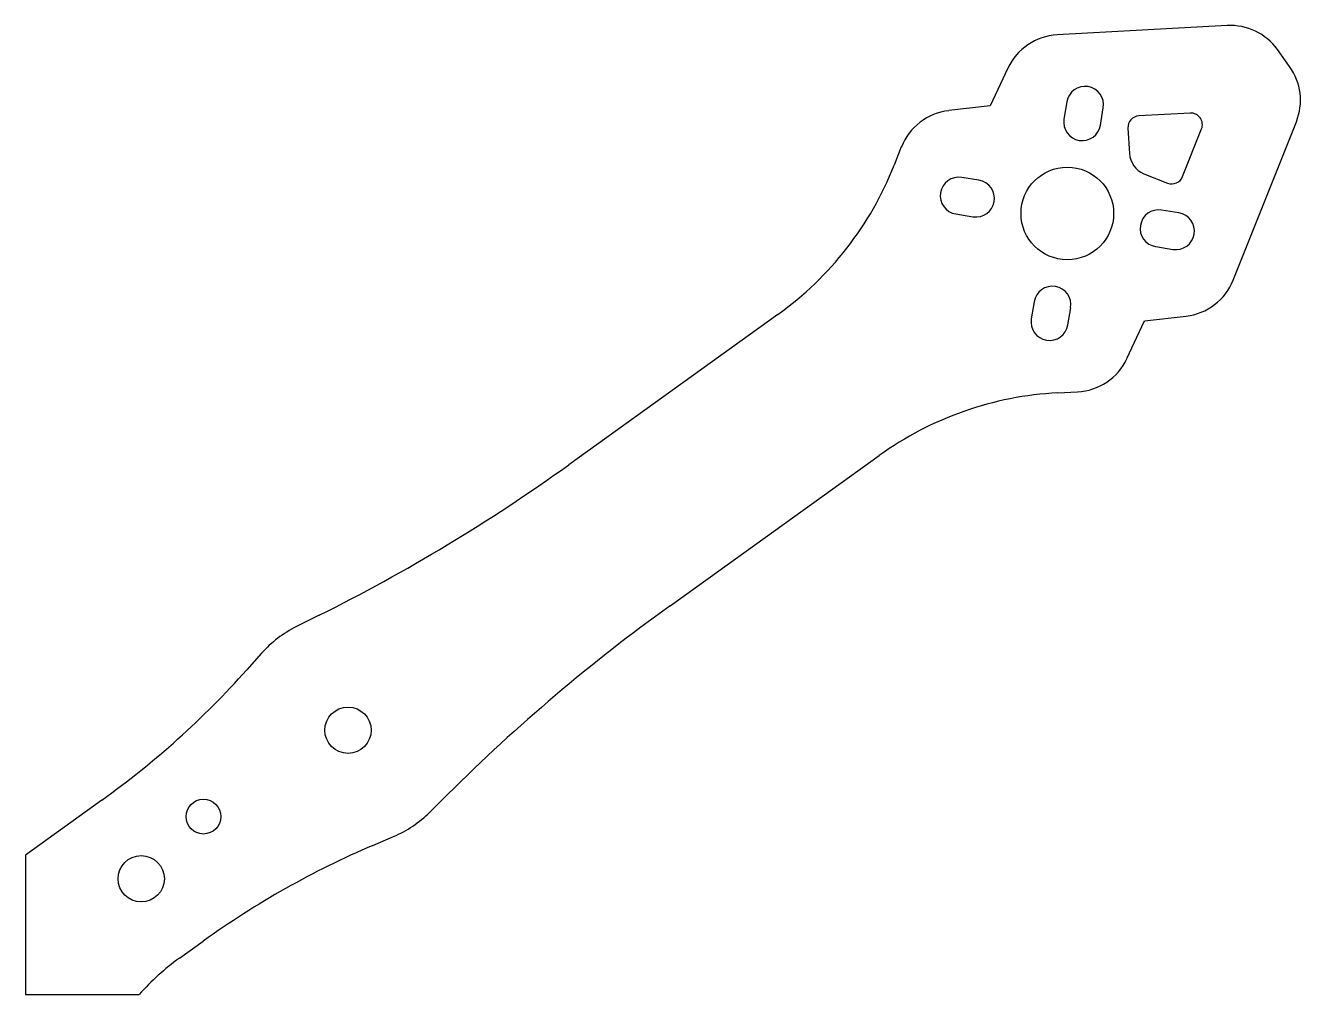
# Model space of a CAD drawing. Header units: millimetres. Extents: x 0 to 110, y 0 to 84.
import ezdxf

# ---------------------------------------------------------------- set-up
doc = ezdxf.new("R2010")
doc.units = ezdxf.units.MM

msp = doc.modelspace()

# ---------------------------------------------------------------- linework, layer by layer
at = {"color": 7, "linetype": 'Continuous', "lineweight": 25}
for p, q in [((103.81, 83.73), (89.11, 82.92)), ((109.2, 80.19), (108.15, 81.66)), ((84.86, 80.05), (83.33, 76.79)), ((89.96, 77.13), (89.71, 75.65)), ((83.33, 76.79), (79.75, 76.38)), ((92.87, 75.14), (93.11, 76.62)), ((100.62, 76.17), (96.19, 75.93)), ((104.33, 61.74), (109.79, 75.42)), ((95.24, 74.88), (95.36, 72.68)), ((99.96, 70.68), (101.6, 74.8)), ((75.66, 73.24), (75.04, 71.67)), ((82.36, 70.37), (80.88, 70.61)), ((96.62, 70.93), (98.66, 70.12)), ((80.37, 67.46), (81.85, 67.21)), ((99.63, 67.54), (98.15, 67.79)), ((97.64, 64.63), (99.12, 64.39)), ((87.13, 59.86), (86.89, 58.38)), ((64.99, 58.76), (46.93, 45.78)), ((90.04, 57.87), (90.29, 59.35)), ((96.67, 58.21), (100.26, 58.63)), ((95.14, 54.95), (96.67, 58.21)), ((89.18, 51.99), (90.87, 52.08)), ((55.69, 33.6), (73.75, 46.58)), ((25.37, 32.77), (23.4, 31.79)), ((20.4, 29.5), (19.11, 28.05)), ((6.6, 16.79), (0, 12.05)), ((34.92, 15.76), (36.48, 17.31)), ((30.01, 12.88), (31.8, 13.65)), ((0, 12.05), (0, 0)), ((13.29, 3.13), (15.35, 4.61)), ((0, 0), (9.83, 0))]:
    msp.add_line(p, q, dxfattribs=at)
for centre, radius in [((90, 67.5), 4), ((27.86, 22.84), 2), ((15.37, 15.37), 1.5), ((10, 10), 2)]:
    msp.add_circle(centre, radius, dxfattribs=at)
for centre, radius, start, end in [((104.09, 78.74), 5, 35.7067, 93.152), ((89.39, 77.93), 5, 93.152, 154.8708), ((105.14, 77.27), 5, 338.2614, 35.7067), ((91.53, 76.88), 1.6, 350.7067, 170.7067), ((80.32, 71.41), 5, 96.5426, 158.472), ((100.67, 75.17), 1, 338.3067, 93.1067), ((91.29, 75.39), 1.6, 170.7067, 350.7067), ((96.24, 74.93), 1, 93.1067, 183.1067), ((48.07, 82.31), 29, 305.7067, 338.472), ((97.36, 72.79), 2, 183.1067, 248.3067), ((80.62, 69.03), 1.6, 80.7067, 260.7067), ((99.03, 71.05), 1, 248.3067, 338.3067), ((82.11, 68.79), 1.6, 260.7067, 80.7067), ((97.89, 66.21), 1.6, 80.7067, 260.7067), ((99.38, 65.97), 1.6, 260.7067, 80.7067), ((99.69, 63.59), 5, 276.5426, 338.2614), ((88.71, 59.61), 1.6, 350.7067, 170.7067), ((88.47, 58.12), 1.6, 170.7067, 350.7067), ((90.62, 57.07), 5, 272.9413, 334.8708), ((90.67, 23.03), 29, 92.9413, 125.7067), ((-44.7, 173.27), 157, 296.5075, 305.7067), ((147.32, -93.89), 157, 125.7067, 134.9059), ((27.86, 22.84), 10, 116.5075, 138.2568), ((-38.34, 79.32), 77, 305.7067, 318.2568), ((27.86, 22.84), 10, 293.1566, 314.9059), ((60.29, -57.91), 77, 113.1566, 125.7067), ((25.55, -13.92), 21, 125.7067, 138.4767)]:
    msp.add_arc(centre, radius, start, end, dxfattribs=at)

doc.saveas('drawing.dxf')
